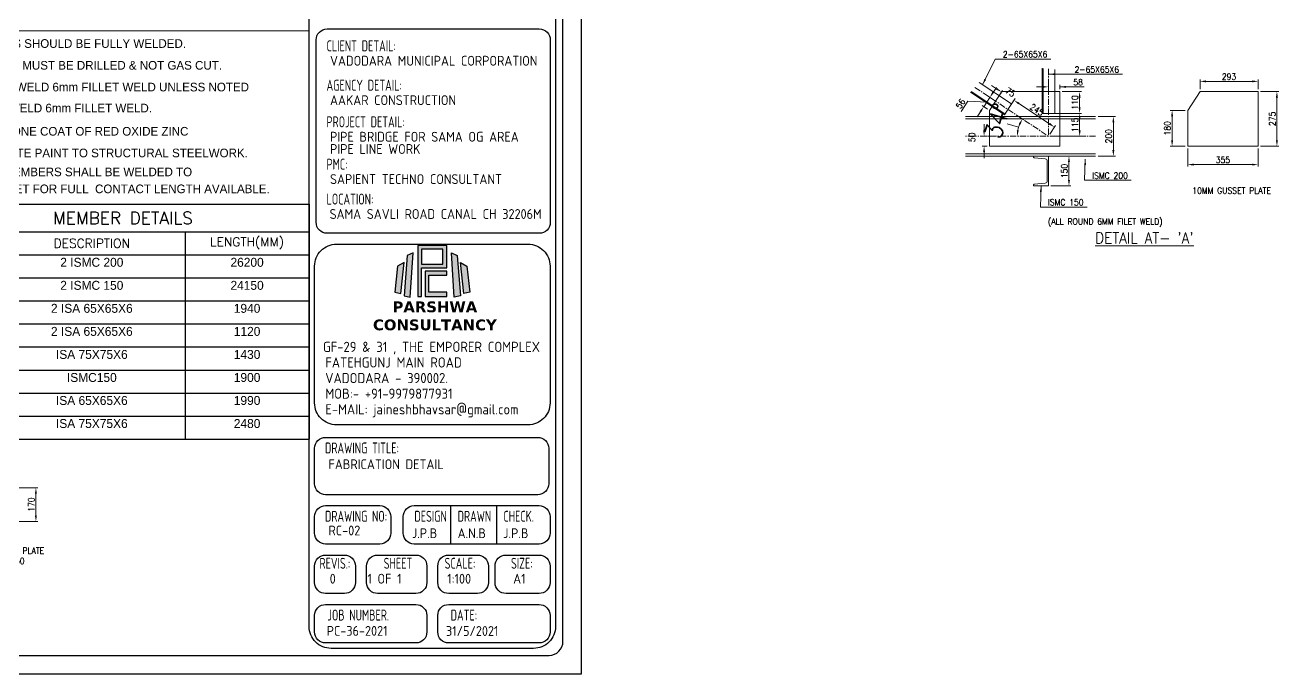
# Model space of a CAD drawing. Header units: millimetres. Extents: x 0 to 1124626, y -157535 to 82123.
# Drawn here: x 523983 to 549235, y 31350 to 44413 of the extents above; entities that cross this region are included whole.
import ezdxf
from ezdxf.enums import TextEntityAlignment as Align

# ---------------------------------------------------------------- set-up
doc = ezdxf.new("R2010")
doc.units = ezdxf.units.MM
doc.header["$MEASUREMENT"] = 0
doc.linetypes.add('CENTER', pattern=[2, 1.25, -0.25, 0.25, -0.25])
for name, color, linetype, lineweight in [('CN', 253, 'Continuous', 15), ('Dim', 6, 'Continuous', 13), ('rSHEET', 2, 'Continuous', 30), ('STR. STEEL', 25, 'Continuous', 18), ('structure', 183, 'Continuous', 15), ('Text', 7, 'Continuous', 15), ('text-2', 73, 'Continuous', 13), ('TITLE TEXT', 50, 'Continuous', 18)]:
    doc.layers.add(name, color=color, linetype=linetype, lineweight=lineweight)
doc.styles.add('ROMAND', font='romand.shx')
doc.styles.add('SOFT1', font='soft1.shx')
doc.styles.add('style1', font='romans.shx', dxfattribs={"width": 0.9, "height": 300})
doc.styles.add('TEXT3', font='geniso.shx')
doc.styles.add('TEXT3 0.75NA', font='geniso.shx', dxfattribs={"width": 0.75})
doc.dimstyles.new('4.0 DIM-1', dxfattribs={"dimscale": 40, "dimtxt": 125, "dimasz": 3, "dimexe": 1, "dimexo": 1.2, "dimgap": 0.8, "dimtad": 1, "dimdec": 0, "dimlfac": 0.25, "dimzin": 1, "dimdsep": 46, "dimtxsty": 'style1', "dimcen": 2, "dimclrd": 8, "dimclre": 8, "dimclrt": 7, "dimadec": 0, "dimazin": 0, "dimtfac": 1, "dimtdec": 0, "dimtofl": 0, "dimtmove": 1, "dimatfit": 3, "dimfxl": 1, "dimtolj": 1, "dimtzin": 0, "dimlwd": 9, "dimlwe": 9, "dimarcsym": 1})
doc.dimstyles.new('Copy of DIM-1', dxfattribs={"dimscale": 40, "dimtxt": 125, "dimasz": 3, "dimexe": 1, "dimexo": 1.2, "dimgap": 0.8, "dimtad": 1, "dimdec": 0, "dimzin": 1, "dimdsep": 46, "dimtxsty": 'style1', "dimcen": 2, "dimclrd": 8, "dimclre": 8, "dimclrt": 7, "dimadec": 0, "dimazin": 0, "dimtfac": 1, "dimtdec": 0, "dimtofl": 0, "dimtmove": 1, "dimatfit": 3, "dimfxl": 1, "dimtolj": 1, "dimtzin": 0, "dimlwd": 9, "dimlwe": 9, "dimarcsym": 1})

# ---------------------------------------------------------------- blocks, each defined once
blk = doc.blocks.new('*D771')
at = {"layer": 'DEFPOINTS', "color": 0, "ltscale": 20, "transparency": 16777216}
for p in [(523738, 35099), (524201, 35099), (523738, 34419)]:
    blk.add_point(p, dxfattribs=at)
at = {"layer": 'Dim', "color": 8, "lineweight": 9, "ltscale": 20, "transparency": 16777216}
for p, q in [((523786, 35099), (524241, 35099)), ((524201, 34539), (524201, 34979)), ((523786, 34419), (524241, 34419))]:
    blk.add_line(p, q, dxfattribs=at)
at = {"layer": 'Dim', "color": 8, "ltscale": 20, "transparency": 16777216}
for points in [[(524221, 34979), (524181, 34979), (524201, 35099)], [(524181, 34539), (524221, 34539), (524201, 34419)]]:
    blk.add_solid(points, dxfattribs=at)
at = {"layer": 'Dim', "color": 7, "ltscale": 20, "transparency": 16777216, "insert": (524107, 34759), "char_height": 125, "attachment_point": 5, "rotation": 90, "style": 'style1'}
blk.add_mtext('\\A1;170', dxfattribs=at)
blk = doc.blocks.new('Q')
at = {"linetype": 'Continuous', "ltscale": 0.5, "transparency": 33554687}
h = blk.add_hatch(color=152, dxfattribs=at)
h.dxf.hatch_style = 1
h.paths.add_polyline_path([(9.79, 19.18), (9.79, 9.76), (10.5, 9.76), (10.5, 15.05), (15.19, 15.05), (15.19, 19.18)])
h.paths.add_polyline_path([(10.5, 18.5), (10.5, 15.72), (14.45, 15.72), (14.45, 18.5)], flags=16)
h = blk.add_hatch(color=10, dxfattribs=at)
h.dxf.hatch_style = 1
h.paths.add_polyline_path([(7.87, 17.31), (7.27, 9.83), (8.41, 9.62), (8.96, 17.82)])
h.paths.add_polyline_path([(17.1, 17.31), (17.7, 9.83), (16.56, 9.62), (16.01, 17.82)])
h = blk.add_hatch(color=152, dxfattribs=at)
h.dxf.hatch_style = 1
h.paths.add_polyline_path([(6.07, 15.37), (5.53, 10.52), (6.67, 10.29), (7.27, 16.02)])
h.paths.add_polyline_path([(18.9, 15.37), (19.44, 10.52), (18.3, 10.29), (17.7, 16.02)])
h = blk.add_hatch(color=152, dxfattribs=at)
h.dxf.hatch_style = 1
h.paths.add_polyline_path([(11.15, 14.43), (11.15, 9.76), (15.19, 9.76), (15.19, 10.52), (11.87, 10.52), (11.87, 13.69), (15.19, 13.69), (15.19, 14.43)])
at = {"color": 152, "linetype": 'Continuous'}
for points in [[(9.79, 19.18), (9.79, 9.76), (10.5, 9.76), (10.5, 15.05), (15.19, 15.05), (15.19, 19.18), (9.79, 19.18)], [(10.5, 18.5), (10.5, 15.72), (14.45, 15.72), (14.45, 18.5), (10.5, 18.5)], [(6.07, 15.37), (5.53, 10.52), (6.67, 10.29), (7.27, 16.02), (6.07, 15.37)], [(11.15, 14.43), (11.15, 9.76), (15.19, 9.76), (15.19, 10.52), (11.87, 10.52), (11.87, 13.69), (15.19, 13.69), (15.19, 14.43), (11.15, 14.43)], [(18.9, 15.37), (19.44, 10.52), (18.3, 10.29), (17.7, 16.02), (18.9, 15.37)]]:
    blk.add_lwpolyline(points, dxfattribs=at)
at = {"color": 10, "linetype": 'Continuous'}
for points in [[(7.87, 17.31), (7.27, 9.83), (8.41, 9.62), (8.96, 17.82), (7.87, 17.31)], [(17.1, 17.31), (17.7, 9.83), (16.56, 9.62), (16.01, 17.82), (17.1, 17.31)]]:
    blk.add_lwpolyline(points, dxfattribs=at)
at = {"linetype": 'Continuous', "insert": (1.32, 8.82), "char_height": 2, "attachment_point": 1}
blk.add_mtext_dynamic_manual_height_columns('\\pxqc;{\\fVerdana|b1|i0|c0|p34;\\C152;PARSHWA\\PCONSULTANCY }', width=23.282, gutter_width=1, heights=[6.3], dxfattribs=at)
blk = doc.blocks.new('*T881')
at = {"layer": 'Dim', "color": 0, "linetype": 'ByBlock', "lineweight": -2, "ltscale": 20, "transparency": 16777216}
for p, q in [((0, 0), (7500, 0)), ((0, 0), (0, -4731)), ((7500, 0), (7500, -4731)), ((0, -557), (7500, -557)), ((1246, -557), (1246, -4731)), ((5000, -557), (5000, -4731)), ((0, -1021), (7500, -1021)), ((0, -1485), (7500, -1485)), ((0, -1948), (7500, -1948)), ((0, -2412), (7500, -2412)), ((0, -2876), (7500, -2876)), ((0, -3340), (7500, -3340)), ((0, -3803), (7500, -3803)), ((0, -4267), (7500, -4267)), ((0, -4731), (7500, -4731))]:
    blk.add_line(p, q, dxfattribs=at)
at = {"layer": 'Dim', "color": 0, "ltscale": 20, "transparency": 16777216, "attachment_point": 5, "style": 'ROMAND'}
for s, insert, char_height, width in [('MEMBER DETAILS', (3750, -279), 250, 7380), ('MEM.', (623, -789), 180, 1125.93), ('DESCRIPTION', (3123, -789), 180, 3634.07), ('LENGTH(MM)', (6250, -789), 180, 2380)]:
    blk.add_mtext(s, dxfattribs=dict(at, insert=insert, char_height=char_height, width=width))
at = {"layer": 'Dim', "color": 0, "ltscale": 20, "transparency": 16777216, "char_height": 180, "attachment_point": 2}
for s, insert, width in [('1', (623, -1081), 1125.93), ('2 ISMC 200', (3123, -1081), 3634.07), ('26200', (6250, -1081), 2380), ('2', (623, -1545), 1125.93), ('2 ISMC 150', (3123, -1545), 3634.07), ('24150', (6250, -1545), 2380), ('3', (623, -2008), 1125.93), ('2 ISA 65X65X6', (3123, -2008), 3634.07), ('1940', (6250, -2008), 2380), ('6', (623, -2472), 1125.93), ('2 ISA 65X65X6', (3123, -2472), 3634.07), ('1120', (6250, -2472), 2380), ('7', (623, -2936), 1125.93), ('ISA 75X75X6', (3123, -2936), 3634.07), ('1430', (6250, -2936), 2380), ('8', (623, -3400), 1125.93), ('ISMC150', (3123, -3400), 3634.07), ('1900', (6250, -3400), 2380), ('9', (623, -3863), 1125.93), ('ISA 65X65X6', (3123, -3863), 3634.07), ('1990', (6250, -3863), 2380), ('10', (623, -4327), 1125.93), ('ISA 75X75X6', (3123, -4327), 3634.07), ('2480', (6250, -4327), 2380)]:
    blk.add_mtext(s, dxfattribs=dict(at, insert=insert, width=width))
blk = doc.blocks.new('*D986')
at = {"layer": 'DEFPOINTS', "color": 0, "ltscale": 20, "transparency": 16777216}
for p in [(544594, 41775), (545007, 41775), (544594, 41175)]:
    blk.add_point(p, dxfattribs=at)
at = {"layer": 'Dim', "color": 8, "lineweight": 9, "ltscale": 20, "transparency": 16777216}
for p, q in [((544642, 41775), (545047, 41775)), ((545007, 41295), (545007, 41655)), ((544642, 41175), (545047, 41175))]:
    blk.add_line(p, q, dxfattribs=at)
at = {"layer": 'Dim', "color": 8, "ltscale": 20, "transparency": 16777216}
for points in [[(545027, 41655), (544987, 41655), (545007, 41775)], [(544987, 41295), (545027, 41295), (545007, 41175)]]:
    blk.add_solid(points, dxfattribs=at)
at = {"layer": 'Dim', "color": 7, "ltscale": 20, "transparency": 16777216, "insert": (544913, 41475), "char_height": 125, "attachment_point": 5, "rotation": 90, "style": 'style1'}
blk.add_mtext('\\A1;150', dxfattribs=at)
blk = doc.blocks.new('*D987')
at = {"layer": 'DEFPOINTS', "color": 0, "ltscale": 20, "transparency": 16777216}
for p in [(543405, 42175), (543297, 41975), (543405, 41975)]:
    blk.add_point(p, dxfattribs=at)
at = {"layer": 'Dim', "color": 8, "lineweight": 9, "ltscale": 20, "transparency": 16777216}
for p, q in [((543357, 42175), (543257, 42175)), ((543297, 42295), (543297, 42415)), ((543357, 41975), (543257, 41975)), ((543297, 41855), (543297, 41735))]:
    blk.add_line(p, q, dxfattribs=at)
at = {"layer": 'Dim', "color": 8, "ltscale": 20, "transparency": 16777216}
for points in [[(543277, 42295), (543317, 42295), (543297, 42175)], [(543317, 41855), (543277, 41855), (543297, 41975)]]:
    blk.add_solid(points, dxfattribs=at)
at = {"layer": 'Dim', "color": 7, "ltscale": 20, "transparency": 16777216, "insert": (543052, 42152), "char_height": 125, "attachment_point": 5, "rotation": 90, "style": 'style1'}
blk.add_mtext('\\A1;50', dxfattribs=at)
blk = doc.blocks.new('*D988')
at = {"layer": 'DEFPOINTS', "color": 0, "ltscale": 20, "transparency": 16777216}
for p in [(545544, 42575), (545901, 42575), (545544, 41775)]:
    blk.add_point(p, dxfattribs=at)
at = {"layer": 'Dim', "color": 8, "lineweight": 9, "ltscale": 20, "transparency": 16777216}
for p, q in [((545592, 42575), (545941, 42575)), ((545901, 41895), (545901, 42455)), ((545592, 41775), (545941, 41775))]:
    blk.add_line(p, q, dxfattribs=at)
at = {"layer": 'Dim', "color": 8, "ltscale": 20, "transparency": 16777216}
for points in [[(545921, 42455), (545881, 42455), (545901, 42575)], [(545881, 41895), (545921, 41895), (545901, 41775)]]:
    blk.add_solid(points, dxfattribs=at)
at = {"layer": 'Dim', "color": 7, "ltscale": 20, "transparency": 16777216, "insert": (545806, 42175), "char_height": 125, "attachment_point": 5, "rotation": 90, "style": 'style1'}
blk.add_mtext('\\A1;200', dxfattribs=at)
blk = doc.blocks.new('*D989')
at = {"layer": 'DEFPOINTS', "color": 0, "ltscale": 20, "transparency": 16777216}
for p in [(544594, 43074), (544824, 43169), (544824, 43074)]:
    blk.add_point(p, dxfattribs=at)
at = {"layer": 'Dim', "color": 8, "lineweight": 9, "ltscale": 20, "transparency": 16777216}
for p, q in [((544594, 43122), (544594, 43209)), ((544824, 43122), (544824, 43209)), ((544474, 43169), (544354, 43169)), ((544824, 43169), (545314, 43169)), ((544944, 43169), (545064, 43169))]:
    blk.add_line(p, q, dxfattribs=at)
at = {"layer": 'Dim', "color": 8, "ltscale": 20, "transparency": 16777216}
for points in [[(544474, 43149), (544474, 43189), (544594, 43169)], [(544944, 43189), (544944, 43149), (544824, 43169)]]:
    blk.add_solid(points, dxfattribs=at)
at = {"layer": 'Dim', "color": 7, "ltscale": 20, "transparency": 16777216, "insert": (545191, 43264), "char_height": 125, "attachment_point": 5, "style": 'style1'}
blk.add_mtext('\\A1;58', dxfattribs=at)
blk = doc.blocks.new('*D990')
at = {"layer": 'DEFPOINTS', "color": 0, "ltscale": 20, "transparency": 16777216}
for p in [(543112, 43157), (542920, 42175), (544012, 42415), (544594, 42175), (545544, 42175)]:
    blk.add_point(p, dxfattribs=at)
at = {"layer": 'Dim', "color": 8, "lineweight": 9, "ltscale": 20, "transparency": 16777216}
blk.add_line((543991, 42357), (543762, 42426), dxfattribs=at)
blk.add_arc((544594, 42175), 630, 157.4099, 169.0657, dxfattribs=at)
at = {"layer": 'Dim', "color": 8, "ltscale": 20, "transparency": 16777216}
for points in [[(544031, 42408), (543995, 42427), (544069, 42523)], [(543956, 42297), (543996, 42293), (543965, 42175)]]:
    blk.add_solid(points, dxfattribs=at)
at = {"layer": 'Dim', "color": 7, "ltscale": 20, "transparency": 16777216, "insert": (543563, 42486), "char_height": 350, "attachment_point": 5, "rotation": 73.2378, "style": 'style1'}
blk.add_mtext('\\A1;34%%d', dxfattribs=at)
blk = doc.blocks.new('*D991')
at = {"layer": 'DEFPOINTS', "color": 0, "ltscale": 20, "transparency": 16777216}
for p in [(544824, 43074), (545221, 43074), (544724, 42635)]:
    blk.add_point(p, dxfattribs=at)
at = {"layer": 'Dim', "color": 8, "lineweight": 9, "ltscale": 20, "transparency": 16777216}
for p, q in [((544872, 43074), (545261, 43074)), ((545221, 42755), (545221, 42954)), ((544772, 42635), (545261, 42635))]:
    blk.add_line(p, q, dxfattribs=at)
at = {"layer": 'Dim', "color": 8, "ltscale": 20, "transparency": 16777216}
for points in [[(545241, 42954), (545201, 42954), (545221, 43074)], [(545201, 42755), (545241, 42755), (545221, 42635)]]:
    blk.add_solid(points, dxfattribs=at)
at = {"layer": 'Dim', "color": 7, "ltscale": 20, "transparency": 16777216, "insert": (545126, 42855), "char_height": 125, "attachment_point": 5, "rotation": 90, "style": 'style1'}
blk.add_mtext('\\A1;110', dxfattribs=at)
blk = doc.blocks.new('*D992')
at = {"layer": 'DEFPOINTS', "color": 0, "ltscale": 20, "transparency": 16777216}
for p in [(548817, 43074), (549195, 43074), (548817, 41975)]:
    blk.add_point(p, dxfattribs=at)
at = {"layer": 'Dim', "color": 8, "lineweight": 9, "ltscale": 20, "transparency": 16777216}
for p, q in [((548865, 43074), (549235, 43074)), ((549195, 42095), (549195, 42954)), ((548865, 41975), (549235, 41975))]:
    blk.add_line(p, q, dxfattribs=at)
at = {"layer": 'Dim', "color": 8, "ltscale": 20, "transparency": 16777216}
for points in [[(549215, 42954), (549175, 42954), (549195, 43074)], [(549175, 42095), (549215, 42095), (549195, 41975)]]:
    blk.add_solid(points, dxfattribs=at)
at = {"layer": 'Dim', "color": 7, "ltscale": 20, "transparency": 16777216, "insert": (549101, 42525), "char_height": 125, "attachment_point": 5, "rotation": 90, "style": 'style1'}
blk.add_mtext('\\A1;275', dxfattribs=at)
blk = doc.blocks.new('*D993')
at = {"layer": 'DEFPOINTS', "color": 0, "ltscale": 20, "transparency": 16777216}
for p in [(547398, 41975), (548817, 41975), (547398, 41604)]:
    blk.add_point(p, dxfattribs=at)
at = {"layer": 'Dim', "color": 8, "lineweight": 9, "ltscale": 20, "transparency": 16777216}
for p, q in [((547398, 41927), (547398, 41564)), ((548817, 41927), (548817, 41564)), ((548697, 41604), (547518, 41604))]:
    blk.add_line(p, q, dxfattribs=at)
at = {"layer": 'Dim', "color": 8, "ltscale": 20, "transparency": 16777216}
for points in [[(547518, 41624), (547518, 41584), (547398, 41604)], [(548697, 41584), (548697, 41624), (548817, 41604)]]:
    blk.add_solid(points, dxfattribs=at)
at = {"layer": 'Dim', "color": 7, "ltscale": 20, "transparency": 16777216, "insert": (548107, 41699), "char_height": 125, "attachment_point": 5, "style": 'style1'}
blk.add_mtext('\\A1;355', dxfattribs=at)
blk = doc.blocks.new('*D994')
at = {"layer": 'DEFPOINTS', "color": 0, "ltscale": 20, "transparency": 16777216}
for p in [(547084, 42695), (547398, 42695), (547398, 41975)]:
    blk.add_point(p, dxfattribs=at)
at = {"layer": 'Dim', "color": 8, "lineweight": 9, "ltscale": 20, "transparency": 16777216}
for p, q in [((547350, 42695), (547044, 42695)), ((547084, 42095), (547084, 42575)), ((547350, 41975), (547044, 41975))]:
    blk.add_line(p, q, dxfattribs=at)
at = {"layer": 'Dim', "color": 8, "ltscale": 20, "transparency": 16777216}
for points in [[(547104, 42575), (547064, 42575), (547084, 42695)], [(547064, 42095), (547104, 42095), (547084, 41975)]]:
    blk.add_solid(points, dxfattribs=at)
at = {"layer": 'Dim', "color": 7, "ltscale": 20, "transparency": 16777216, "insert": (546989, 42335), "char_height": 125, "attachment_point": 5, "rotation": 90, "style": 'style1'}
blk.add_mtext('\\A1;180', dxfattribs=at)
blk = doc.blocks.new('*D995')
at = {"layer": 'DEFPOINTS', "color": 0, "ltscale": 20, "transparency": 16777216}
for p in [(548817, 43280), (547646, 43074), (548817, 43074)]:
    blk.add_point(p, dxfattribs=at)
at = {"layer": 'Dim', "color": 8, "lineweight": 9, "ltscale": 20, "transparency": 16777216}
for p, q in [((547646, 43122), (547646, 43320)), ((547766, 43280), (548697, 43280)), ((548817, 43122), (548817, 43320))]:
    blk.add_line(p, q, dxfattribs=at)
at = {"layer": 'Dim', "color": 8, "ltscale": 20, "transparency": 16777216}
for points in [[(547766, 43300), (547766, 43260), (547646, 43280)], [(548697, 43260), (548697, 43300), (548817, 43280)]]:
    blk.add_solid(points, dxfattribs=at)
at = {"layer": 'Dim', "color": 7, "ltscale": 20, "transparency": 16777216, "insert": (548231, 43374), "char_height": 125, "attachment_point": 5, "style": 'style1'}
blk.add_mtext('\\A1;293', dxfattribs=at)
blk = doc.blocks.new('*D996')
at = {"layer": 'DEFPOINTS', "color": 0, "ltscale": 20, "transparency": 16777216}
for p in [(543599, 42991), (543649, 43065), (543849, 42825)]:
    blk.add_point(p, dxfattribs=at)
at = {"layer": 'Dim', "color": 8, "lineweight": 9, "ltscale": 20, "transparency": 16777216}
for p, q in [((543549, 43132), (543449, 43198)), ((543626, 43031), (543671, 43099)), ((543875, 42865), (543920, 42933)), ((543998, 42834), (544098, 42767))]:
    blk.add_line(p, q, dxfattribs=at)
at = {"layer": 'Dim', "color": 8, "ltscale": 20, "transparency": 16777216}
for points in [[(543538, 43115), (543560, 43148), (543649, 43065)], [(544009, 42850), (543987, 42817), (543898, 42900)]]:
    blk.add_solid(points, dxfattribs=at)
at = {"layer": 'Dim', "color": 7, "ltscale": 20, "transparency": 16777216, "insert": (543826, 43061), "char_height": 125, "attachment_point": 5, "rotation": 326.4755, "style": 'style1'}
blk.add_mtext('\\A1;75', dxfattribs=at)
blk = doc.blocks.new('*D997')
at = {"layer": 'DEFPOINTS', "color": 0, "ltscale": 20, "transparency": 16777216}
for p in [(543777, 42717), (544594, 42175), (544716, 42359)]:
    blk.add_point(p, dxfattribs=at)
at = {"layer": 'Dim', "color": 8, "lineweight": 9, "ltscale": 20, "transparency": 16777216}
for p, q in [((543803, 42757), (543920, 42933)), ((543998, 42834), (544616, 42425)), ((544621, 42215), (544738, 42392))]:
    blk.add_line(p, q, dxfattribs=at)
at = {"layer": 'Dim', "color": 8, "ltscale": 20, "transparency": 16777216}
for points in [[(544009, 42850), (543987, 42817), (543898, 42900)], [(544605, 42408), (544627, 42441), (544716, 42359)]]:
    blk.add_solid(points, dxfattribs=at)
at = {"layer": 'Dim', "color": 7, "ltscale": 20, "transparency": 16777216, "insert": (544359, 42708), "char_height": 125, "attachment_point": 5, "rotation": 326.4755, "style": 'style1'}
blk.add_mtext('\\A1;245', dxfattribs=at)
blk = doc.blocks.new('*D998')
at = {"layer": 'DEFPOINTS', "color": 0, "ltscale": 20, "transparency": 16777216}
for p in [(544594, 42635), (545222, 42635), (544594, 42175)]:
    blk.add_point(p, dxfattribs=at)
at = {"layer": 'Dim', "color": 8, "lineweight": 9, "ltscale": 20, "transparency": 16777216}
for p, q in [((544642, 42635), (545262, 42635)), ((545222, 42295), (545222, 42515)), ((544642, 42175), (545262, 42175))]:
    blk.add_line(p, q, dxfattribs=at)
at = {"layer": 'Dim', "color": 8, "ltscale": 20, "transparency": 16777216}
for points in [[(545242, 42515), (545202, 42515), (545222, 42635)], [(545202, 42295), (545242, 42295), (545222, 42175)]]:
    blk.add_solid(points, dxfattribs=at)
at = {"layer": 'Dim', "color": 7, "ltscale": 20, "transparency": 16777216, "insert": (545127, 42405), "char_height": 125, "attachment_point": 5, "rotation": 90, "style": 'style1'}
blk.add_mtext('\\A1;115', dxfattribs=at)
blk = doc.blocks.new('*D999')
at = {"layer": 'DEFPOINTS', "color": 0, "ltscale": 20, "transparency": 16777216}
for p in [(543290, 42770), (543405, 42695), (543528, 42882)]:
    blk.add_point(p, dxfattribs=at)
at = {"layer": 'Dim', "color": 8, "lineweight": 9, "ltscale": 20, "transparency": 16777216}
for p, q in [((543413, 42957), (543290, 42770)), ((543488, 42908), (543379, 42979)), ((543478, 43058), (543544, 43158)), ((542835, 42675), (542970, 42881)), ((542970, 42881), (543351, 42864)), ((543365, 42721), (543256, 42792)), ((543224, 42670), (543158, 42569))]:
    blk.add_line(p, q, dxfattribs=at)
at = {"layer": 'Dim', "color": 8, "ltscale": 20, "transparency": 16777216}
for points in [[(543462, 43069), (543495, 43047), (543413, 42957)], [(543241, 42659), (543207, 42681), (543290, 42770)]]:
    blk.add_solid(points, dxfattribs=at)
at = {"layer": 'Dim', "color": 7, "ltscale": 20, "transparency": 16777216, "insert": (542824, 42830), "char_height": 125, "attachment_point": 5, "rotation": 56.7546, "style": 'style1'}
blk.add_mtext('\\A1;56', dxfattribs=at)

msp = doc.modelspace()

# ---------------------------------------------------------------- linework, layer by layer
at = {"layer": 'CN', "linetype": 'CENTER', "ltscale": 100}
for p, q in [((544594.3063, 43531.7319), (544594.3063, 42175.3418)), ((543112.4507, 43157.0711), (544594.3063, 42175.3418)), ((545544.4182, 42175.3418), (542919.8191, 42175.3418))]:
    msp.add_line(p, q, dxfattribs=at)
at = {"layer": 'Dim', "ltscale": 20}
for points in [[(522203.9584, 44298.9962), (529703.9584, 44298.9962), (529703.9584, 40808.0811), (522203.9584, 40808.0811)], [(544824.3063, 41975.3418), (543405.1314, 41975.3418), (543405.1314, 42694.5914), (543653.7509, 43073.8661), (544824.3063, 43073.8661)], [(548816.6802, 41975.3418), (547397.5054, 41975.3418), (547397.5054, 42694.5914), (547646.1248, 43073.8661), (548816.6802, 43073.8661)]]:
    msp.add_lwpolyline(points, close=True, dxfattribs=at)
at = {"layer": 'rSHEET'}
for p, q in [((532550.7002, 34737.4587), (532550.7002, 33963.1604)), ((533478.2804, 34737.4587), (533478.2804, 33963.1604))]:
    msp.add_line(p, q, dxfattribs=at)
msp.add_lwpolyline([(495896.8161, 31349.5566), (535189.7745, 31349.5566), (535189.7745, 59132.4848), (495896.8161, 59132.4848)], close=True, dxfattribs=at)
for points in [[(496551.6987, 31723.0736), (534534.8919, 31723.0736, 0.4142135624), (534815.5558, 32003.7375), (534815.5558, 58478.3038, 0.4142135624), (534534.8919, 58758.9678), (496551.6987, 58758.9678, 0.4142135624), (496271.0348, 58478.3038), (496271.0348, 32003.7375, 0.4142135624)], [(529703.9584, 52430.1898), (534665.0224, 52430.1898), (534665.0224, 32304.318, -0.4142135624), (534224.0389, 31863.3345), (530144.9418, 31863.3345, -0.4142135624), (529703.9584, 32304.318)], [(534339.3293, 40222.5106), (530065.5145, 40222.5106, -0.4142135624), (529845.0228, 40443.0023), (529845.0228, 44115.6057, -0.4142135624), (530065.5145, 44336.0974), (534339.3293, 44336.0974, -0.4142135624), (534559.8211, 44115.6057), (534559.8211, 40443.0023, -0.4142135624)], [(530255.1877, 40002.0188), (534113.7931, 40002.0188, -0.4142135624), (534554.7765, 39561.0354), (534554.7765, 36804.8887, -0.4142135624), (534113.7931, 36363.9052), (530255.1877, 36363.9052, -0.4142135624), (529814.2042, 36804.8887), (529814.2042, 39561.0354, -0.4142135624)], [(534307.5822, 34957.9504), (530034.696, 34957.9504, -0.4142135624), (529814.2042, 35178.4422), (529814.2042, 35892.2146, -0.4142135624), (530034.696, 36112.7064), (534307.5822, 36112.7064, -0.4142135624), (534528.074, 35892.2146), (534528.074, 35178.4422, -0.4142135624)], [(531128.4323, 33963.1604), (530034.696, 33963.1604, -0.4142135624), (529814.2042, 34183.6521), (529814.2042, 34516.967, -0.4142135624), (530034.696, 34737.4587), (531128.4323, 34737.4587, -0.4142135624), (531348.9241, 34516.967), (531348.9241, 34183.6521, -0.4142135624)], [(534334.2848, 33963.1604), (531818.137, 33963.1604, -0.4142135624), (531597.6453, 34183.6521), (531597.6453, 34516.967, -0.4142135624), (531818.137, 34737.4587), (534334.2848, 34737.4587, -0.4142135624), (534554.7765, 34516.967), (534554.7765, 34183.6521, -0.4142135624)], [(530034.696, 33742.6687), (530414.0424, 33742.6687, -0.4142135624), (530634.5342, 33522.1769), (530634.5342, 33188.8621, -0.4142135624), (530414.0424, 32968.3704), (530034.696, 32968.3704, -0.4142135624), (529814.2042, 33188.8621), (529814.2042, 33522.1769, -0.4142135624)], [(531081.6781, 33742.6687), (531853.7528, 33742.6687, -0.4142135624), (532074.2445, 33522.1769), (532074.2445, 33188.8621, -0.4142135624), (531853.7528, 32968.3704), (531081.6781, 32968.3704, -0.4142135624), (530861.1864, 33188.8621), (530861.1864, 33522.1769, -0.4142135624)], [(532515.228, 33742.6687), (533094.0188, 33742.6687, -0.4142135624), (533314.5105, 33522.1769), (533314.5105, 33188.8621, -0.4142135624), (533094.0188, 32968.3704), (532515.228, 32968.3704, -0.4142135624), (532294.7363, 33188.8621), (532294.7363, 33522.1769, -0.4142135624)], [(533669.6689, 33742.6687), (534334.2848, 33742.6687, -0.4142135624), (534554.7765, 33522.1769), (534554.7765, 33188.8621, -0.4142135624), (534334.2848, 32968.3704), (533669.6689, 32968.3704, -0.4142135624), (533449.1772, 33188.8621), (533449.1772, 33522.1769, -0.4142135624)], [(531853.7528, 31973.5804), (530034.696, 31973.5804, -0.4142135624), (529814.2042, 32194.0721), (529814.2042, 32527.3869, -0.4142135624), (530034.696, 32747.8787), (531853.7528, 32747.8787, -0.4142135624), (532074.2445, 32527.3869), (532074.2445, 32194.0721, -0.4142135624)], [(534334.2848, 31973.5804), (532515.228, 31973.5804, -0.4142135624), (532294.7363, 32194.0721), (532294.7363, 32527.3869, -0.4142135624), (532515.228, 32747.8787), (534334.2848, 32747.8787, -0.4142135624), (534554.7765, 32527.3869), (534554.7765, 32194.0721, -0.4142135624)]]:
    msp.add_lwpolyline(points, format="xyb", close=True, dxfattribs=at)
at = {"layer": 'STR. STEEL', "ltscale": 20}
msp.add_lwpolyline([(544594.3063, 41175.3418), (544294.3063, 41175.3418), (544294.3063, 41194.9543, -0.383864035), (544305.7683, 41207.6842), (544530.1055, 41231.263, 0.383864035), (544569.5063, 41275.022), (544569.5063, 41675.6616, 0.383864035), (544530.1055, 41719.4206), (544305.7683, 41742.9994, -0.383864035), (544294.3063, 41755.7293), (544294.3063, 41775.3418), (544594.3063, 41775.3418)], format="xyb", close=True, dxfattribs=at)
at = {"layer": 'structure', "color": 2, "ltscale": 20}
for p, q in [((544464.3063, 42635.3418), (544464.3063, 43543.2014)), ((544488.3063, 42635.3418), (544488.3063, 43541.0839)), ((544724.3063, 42635.3418), (544724.3063, 43520.2625)), ((543199.5791, 43255.2893), (543848.7276, 42825.2284)), ((543021.9975, 43061.0556), (543705.1314, 42608.4794)), ((543038.3896, 43078.9849), (543718.3864, 42628.487)), ((543848.7276, 42825.2284), (543705.1314, 42608.4794)), ((542919.8191, 42527.3418), (545544.4182, 42527.3418)), ((544464.3063, 42635.3418), (544724.3063, 42635.3418)), ((542919.8191, 41823.3418), (545544.4182, 41823.3418)), ((542919.8191, 41775.3418), (545544.4182, 41775.3418))]:
    msp.add_line(p, q, dxfattribs=at)
at = {"layer": 'structure', "ltscale": 20}
for points in [[(544351.6488, 43553.1407, 0.0084, 0.0084, 0), (544552.4688, 43535.4231, 0.0084, 0.0084, 0), (544568.3168, 43476.1037, 0.0084, 0.0084, 0), (544620.2957, 43587.3601, 0.0084, 0.0084, 0), (544636.1437, 43528.0408, 0.0084, 0.0084, 0), (544836.9637, 43510.3231, 0, 0, 0)], [(542974.4809, 43009.0833, 0.0084, 0.0084, 0), (543110.5129, 43157.8712, 0.0084, 0.0084, 0), (543167.2653, 43134.4382, 0.0084, 0.0084, 0), (543110.4404, 43243.2992, 0.0084, 0.0084, 0), (543167.1929, 43219.8662, 0.0084, 0.0084, 0), (543303.2249, 43368.6542, 0, 0, 0)], [(542919.8191, 42655.3418, 0.02, 0.02, 0), (542919.8191, 42175.3418, 0.02, 0.02, 0), (542782.4452, 42125.3418, 0.02, 0.02, 0), (543057.193, 42025.3418, 0.02, 0.02, 0), (542919.8191, 41975.3418, 0.02, 0.02, 0), (542919.8191, 41495.3418, 0, 0, 0)], [(545544.4182, 42655.3418, 0.02, 0.02, 0), (545544.4182, 42175.3418, 0.02, 0.02, 0), (545407.0443, 42125.3418, 0.02, 0.02, 0), (545681.7921, 42025.3418, 0.02, 0.02, 0), (545544.4182, 41975.3418, 0.02, 0.02, 0), (545544.4182, 41495.3418, 0, 0, 0)]]:
    msp.add_lwpolyline(points, format="xyseb", dxfattribs=at)
for points in [[(545544.4182, 42575.3418), (542919.8191, 42575.3418)], [(542919.8191, 41775.3418), (545544.4182, 41775.3418)]]:
    msp.add_lwpolyline(points, dxfattribs=at)

# ---------------------------------------------------------------- block references
msp.add_blockref('*T881', (522203.9584, 40808.0811))
at = {"linetype": 'Continuous', "xscale": 108.90936, "yscale": 108.90936, "zscale": 108.90936}
msp.add_blockref('Q', (530824.1459, 37888.2486), dxfattribs=at)

# ---------------------------------------------------------------- texts
at = {"layer": 'Dim', "color": 7, "ltscale": 20, "char_height": 125, "attachment_point": 7, "style": 'style1'}
for s, insert in [('\\A1;2-65X65X6', (543674.4556, 43761.3071)), ('\\A1;2-65X65X6', (545119.5392, 43455.6011)), ('\\A1;ISMC 200', (545474.6314, 41319.944)), ('\\A1;ISMC 150', (544583.0754, 40782.1397)), ('\\A1;(ALL ROUND 6MM FILET WELD) ', (544583.0754, 40353.5673))]:
    msp.add_mtext(s, dxfattribs=dict(at, insert=insert))
at = {"layer": 'rSHEET', "style": 'TEXT3 0.75NA', "width": 0.75}
for s, height, p in [('CLIENT DETAIL:', 220.491734, (530054.2634, 43885.1329)), ('AGENCY DETAIL:', 220.491734, (530054.2634, 43092.114)), ('PROJECT DETAIL:', 220.491734, (530054.2634, 42355.0114)), ('PMC:', 220.49173, (530054.2634, 41501.9141)), ('LOCATION:', 220.49173, (530054.2634, 40799.5073)), ('DRAWING TITLE:', 220.491734, (530023.4449, 35788.5835)), ('DRAWING NO:', 220.491734, (530023.4449, 34413.3358)), ('DESIGN', 220.49173, (531822.9928, 34413.3358)), ('DRAWN', 220.49173, (532694.3559, 34413.3358)), ('CHECK.', 220.49173, (533616.3145, 34413.3358)), ('REVIS.:', 220.49173, (529912.9925, 33467.054)), ('SHEET', 220.49173, (531205.6648, 33467.054)), ('SCALE:', 220.49173, (532432.2986, 33467.054)), ('SIZE:', 220.49173, (533768.9063, 33467.054)), ('JOB NUMBER.', 220.491734, (530073.282, 32423.7558)), ('DATE:', 220.49173, (532553.814, 32423.7558))]:
    msp.add_text(s, height=height, dxfattribs=at).set_placement(p)
at = {"layer": 'rSHEET', "style": 'TEXT3'}
for s, height, p in [('VADODARA MUNICIPAL CORPORATION', 198.442561, (530124.509, 43595.8066)), ('AAKAR CONSTRUCTION ', 198.442561, (530124.509, 42802.7877)), ('PIPE BRIDGE FOR SAMA OG AREA ', 198.442561, (530124.509, 42065.6852)), ('PIPE LINE WORK', 198.442561, (530124.509, 41819.1449)), ('SAPIENT TECHNO CONSULTANT ', 198.442561, (530124.509, 41212.5878)), ('SAMA SAVLI ROAD CANAL CH 32206M', 198.442561, (530115.5873, 40510.181)), ('FABRICATION DETAIL', 198.442561, (530093.6905, 35472.0544)), ('RC-02', 198.44256, (530093.6905, 34138.0654)), ('J.P.B', 198.44256, (531771.9369, 34083.4667)), ('A.N.B', 198.44256, (532694.1893, 34083.4667)), ('J.P.B', 198.44256, (533609.3741, 34083.4667)), ('0', 198.4426, (530117.6955, 33167.0436)), ('1 OF 1', 198.44256, (530877.6978, 33167.0436)), ('1:100', 198.44256, (532485.0292, 33167.0436)), ('A1', 198.44256, (533813.4184, 33167.0436)), ('PC-36-2021', 198.44256, (530056.4807, 32116.9604)), ('31/5/2021', 198.44256, (532460.063, 32114.2574))]:
    msp.add_text(s, height=height, dxfattribs=at).set_placement(p)
at = {"layer": 'rSHEET', "lineweight": 13, "style": 'TEXT3'}
for s, p in [('GF-29 & 31 , THE EMPORER COMPLEX', (529982.1346, 37832.3696)), ('FATEHGUNJ MAIN ROAD', (530029.2788, 37518.0414)), ('VADODARA - 390002.', (530029.2788, 37203.7131)), ('MOB:- +91-9979877931', (530029.2788, 36889.3849)), ('E-MAIL: jaineshbhavsar@gmail.com', (530029.2788, 36575.0567))]:
    msp.add_text(s, height=204.780816, dxfattribs=at).set_placement(p)
at = {"layer": 'Text', "ltscale": 20, "char_height": 125, "attachment_point": 7, "style": 'style1'}
for s, insert, width in [('10MM GUSSET PLATE', (547490.3466, 41018.1385), 1577.336222), ('10MM PACK PLATE\\PFOR ISMC150', (522960.7349, 33559.8638), 2126.61603)]:
    msp.add_mtext(s, dxfattribs=dict(at, insert=insert, width=width))
at = {"layer": 'text-2', "color": 7, "style": 'SOFT1'}
for s, p in [('1. ALL JOINTS SHOULD BE FULLY WELDED.', (522334.6134, 43955.0109)), ('2. ALL HOLES MUST BE DRILLED & NOT GAS CUT.', (522334.6134, 43516.3767)), ('3. ALL SHOP WELD 6mm FILLET WELD UNLESS NOTED', (522334.6134, 43078.4021)), ('4. ALL SITE WELD 6mm FILLET WELD.', (522334.6134, 42655.7958)), ('5. PROVIDE ONE COAT OF RED OXIDE ZINC ', (522344.0923, 42188.0608)), ('CHROMATE PAINT TO STRUCTURAL STEELWORK.', (522778.4152, 41751.39))]:
    msp.add_text(s, height=174.08567, dxfattribs=at).set_placement(p)
for s, p in [('6. ALL MEMBERS SHALL BE WELDED TO ', (525109.3406, 41457.1798)), ('GUSSET FOR FULL  CONTACT LENGTH AVAILABLE.', (526012.8144, 41115.7056))]:
    msp.add_text(s, height=174.08567, dxfattribs=at).set_placement(p, align=Align.MIDDLE_CENTER)
at = {"layer": 'TITLE TEXT', "ltscale": 20, "insert": (545531.7725, 40240.3769), "char_height": 225, "width": 8570.669872, "attachment_point": 1, "style": 'style1'}
msp.add_mtext("{\\LDETAIL AT- 'A'}", dxfattribs=at)

# ---------------------------------------------------------------- dimensions: what is measured, and where the dimension line sits
at = {"layer": 'Dim', "ltscale": 20}
for base, p1, p2, picture, middle in [((548816.6802, 43279.6161), (547646.1248, 43073.8661), (548816.6802, 43073.8661), '*D995', (548231.4025, 43374.1161)), ((547397.5054, 41604.2623), (548816.6802, 41975.3418), (547397.5054, 41975.3418), '*D993', (548107.0928, 41698.7623))]:
    dim = msp.add_linear_dim(base=base, p1=p1, p2=p2, dimstyle='4.0 DIM-1', dxfattribs=at)
    dim.commit()
    dim.dimension.update_dxf_attribs({"geometry": picture, "text_midpoint": middle})
for p1, p2, distance, picture, middle in [((543848.7276, 42825.2284), (543599.1511, 42990.5728), -89.7321, '*D996', (543825.6895, 43061.4857)), ((543776.9295, 42716.8539), (544594.3063, 42175.3418), 219.7321, '*D997', (544359.1661, 42708.0574))]:
    dim = msp.add_aligned_dim(p1=p1, p2=p2, distance=distance, dimstyle='4.0 DIM-1', dxfattribs=at)
    dim.commit()
    dim.dimension.update_dxf_attribs({"geometry": picture, "text_midpoint": middle})
dim = msp.add_linear_dim(base=(544824.3062509351, 43169.2096675683), p1=(544594.306250935, 43073.8660677152), p2=(544824.3062509351, 43073.8660677152), dimstyle='4.0 DIM-1', dxfattribs=at)
dim.commit()
dim.dimension.update_dxf_attribs({"geometry": '*D989', "text_midpoint": (545190.6125106111, 43180.9135085336), "dimtype": 160})
dim = msp.add_linear_dim(base=(543289.7622, 42770.2174), p1=(543527.8809, 42881.8486), p2=(543405.1314, 42694.5914), angle=236.7546385, dimstyle='4.0 DIM-1', dxfattribs=at)
dim.commit()
dim.dimension.update_dxf_attribs({"geometry": '*D999', "text_midpoint": (542952.498, 42854.0987), "dimtype": 161})
dim = msp.add_angular_dim_2l(base=(544011.8598, 42414.8103), line1=((543112.4507, 43157.0711), (544594.3063, 42175.3418)), line2=((545544.4182, 42175.3418), (542919.8191, 42175.3418)), dimstyle='Copy of DIM-1', dxfattribs=at)
dim.commit()
dim.dimension.update_dxf_attribs({"geometry": '*D990', "text_midpoint": (543563.3045, 42485.8783)})
for base, p1, p2, picture, middle in [((545220.9296, 43073.8661), (544724.3063, 42635.3418), (544824.3063, 43073.8661), '*D991', (545126.4296, 42854.6039)), ((549195.2628, 43073.8661), (548816.6802, 41975.3418), (548816.6802, 43073.8661), '*D992', (549100.7628, 42524.6039)), ((547083.5627, 42694.5914), (547397.5054, 41975.3418), (547397.5054, 42694.5914), '*D994', (546989.0627, 42334.9666)), ((545221.662, 42635.3418), (544594.3063, 42175.3418), (544594.3063, 42635.3418), '*D998', (545127.162, 42405.3418)), ((545900.6251, 42575.3418), (545544.4182, 41775.3418), (545544.4182, 42575.3418), '*D988', (545806.1251, 42175.3418)), ((543296.757, 41975.3418), (543405.1314, 42175.3418), (543405.1314, 41975.3418), '*D987', (543051.757, 42152.4918)), ((545007.3713, 41775.3418), (544594.3063, 41175.3418), (544594.3063, 41775.3418), '*D986', (544912.8713, 41475.3418)), ((524201.0131, 35099.0485), (523738.4406, 34419.0485), (523738.4406, 35099.0485), '*D771', (524106.5131, 34759.0485))]:
    dim = msp.add_linear_dim(base=base, p1=p1, p2=p2, angle=90, dimstyle='4.0 DIM-1', dxfattribs=at)
    dim.commit()
    dim.dimension.update_dxf_attribs({"geometry": picture, "text_midpoint": middle})

# ---------------------------------------------------------------- leaders
at = {"layer": 'Dim', "ltscale": 20, "annotation_type": 0, "has_hookline": 1, "hookline_direction": 0}
for points, text_width in [([(543265.8956, 43211.3546), (543522.4556, 43729.3071), (543642.4556, 43729.3071)], 964.2857), ([(544602.7789, 43423.6011), (545087.5392, 43423.6011)], 964.2857), ([(545335.8623, 41713.1461), (545322.6314, 41287.944), (545442.6314, 41287.944)], 787.5), ([(544444.3063, 41175.3418), (544431.0754, 40750.1397), (544551.0754, 40750.1397)], 787.5)]:
    msp.add_leader(points, dimstyle='Copy of DIM-1', override={"dimasz": 3}, dxfattribs=dict(at, text_width=text_width))

doc.saveas('drawing.dxf')
